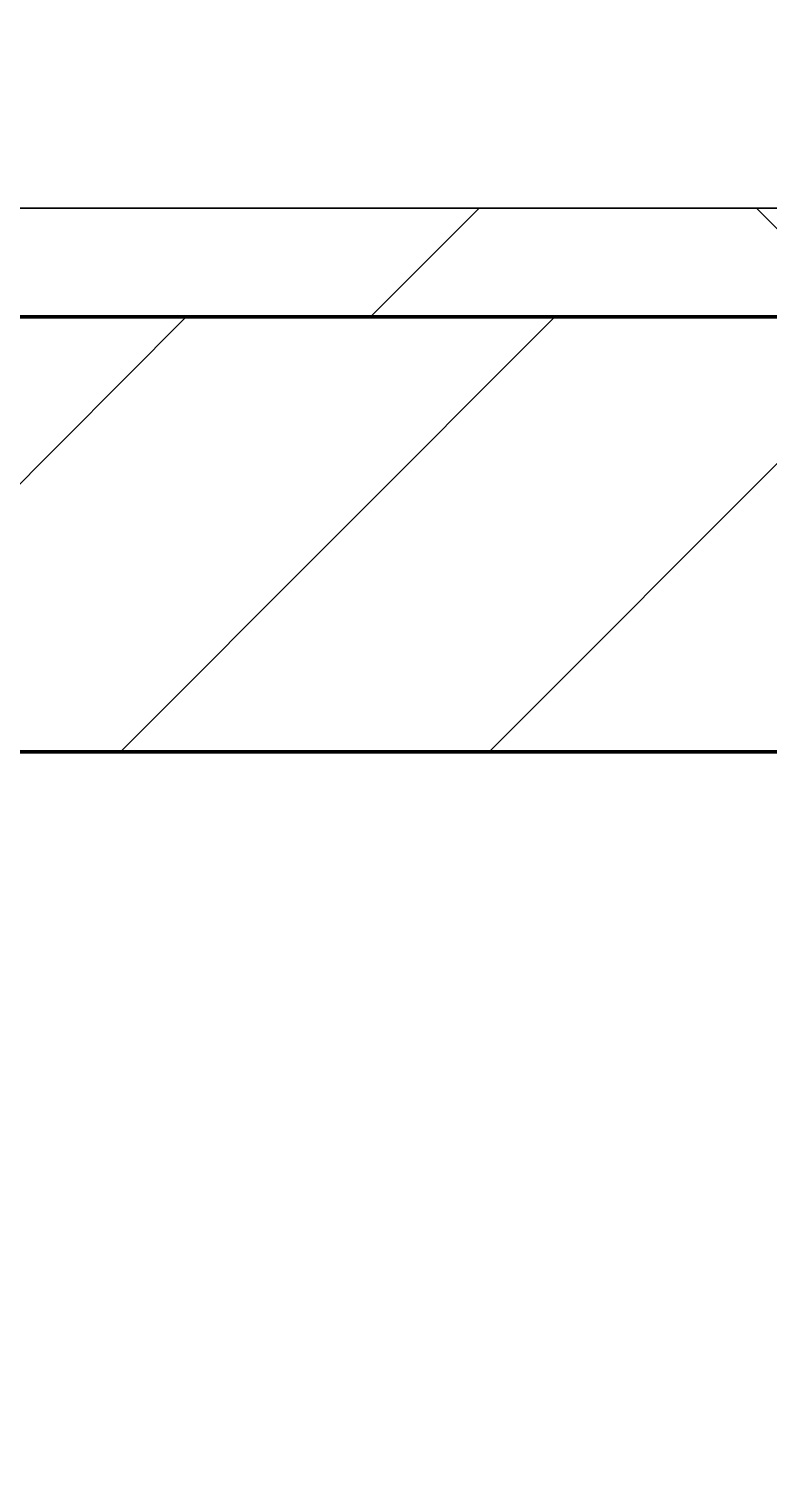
# Model space of a CAD drawing. Header units: millimetres. Extents: x -678720 to -601931, y -306 to 39239.
# Drawn here: x -668487 to -668146, y 3597 to 4262 of the extents above; entities that cross this region are included whole.
import ezdxf
from ezdxf.xclip import XClip

# ---------------------------------------------------------------- set-up
doc = ezdxf.new("R2010")
doc.units = ezdxf.units.MM
doc.header["$XCLIPFRAME"] = 0
for name, color, linetype, lineweight in [('A-GLAZ-CURT', 2, 'Continuous', 9), ('A-WALL', 5, 'Continuous', 35), ('A-WALL-FNSH', 2, 'Continuous', 35), ('A-WALL-PATT', 1, 'Continuous', 35)]:
    doc.layers.add(name, color=color, linetype=linetype, lineweight=lineweight)
doc.layers.add('A11_ALU.SOLID SHEET', color=2, linetype='Continuous')

# ---------------------------------------------------------------- blocks, each defined once
blk = doc.blocks.new('PPLS-PP19_Custom Tile Pattern - Custom Tile Pattern-V105-4234-01 ENLARGED MULTI-PURPOSE LEVEL - REFLECTED CEILING PLAN - SHEET 5')
at = {"layer": 'A-GLAZ-CURT'}
for p, q in [((-300, 0), (300, 0)), ((300, 0), (-300, 0)), ((195.99, 0), (213.31, 0)), ((213.31, 0), (195.99, 0)), ((230.06, 0), (300, 0)), ((-300, -50), (300, -50)), ((300, -50), (-300, -50))]:
    blk.add_line(p, q, dxfattribs=at)
for points, knots in [([(-72.25, 0), (-68.63, 0), (-60.64, 0), (-54.4, 0), (-48.53, 0), (-30.79, 0), (-18.03, 0), (8.61, 0), (15.02, 0), (22.91, 0), (31, 0), (39.04, 0), (50.85, 0), (56.7, 0), (58.85, 0)], [-4234.633075, -4234.633075, -4234.633075, -4234.633075, -4008.285538, -3689.699207, -3546.54457, -3315.260113, -2864.387349, -2439.246196, -2084.094819, -1956.422387, -1818.904206, -1645.594513, -1443.202566, -1245.480316, -1245.480316, -1245.480316, -1245.480316]), ([(30.82, 0), (29.27, 0), (20.14, 0), (3.54, 0), (-16.58, 0), (-34.76, 0), (-36.04, 0)], [-10462.034656, -10462.034656, -10462.034656, -10462.034656, -10363.088938, -9884.23066, -9424.652049, -9182.880979, -9182.880979, -9182.880979, -9182.880979]), ([(-30.52, 0), (-27.11, 0), (-17.83, 0), (5.99, 0), (22.06, 0), (37.44, 0), (45.92, 0), (54.06, 0), (57.74, 0), (58.91, 0)], [-2323.618664, -2323.618664, -2323.618664, -2323.618664, -2142.497158, -1716.209403, -1206.526904, -1089.329421, -901.315459, -753.071572, -681.084182, -681.084182, -681.084182, -681.084182]), ([(-15.19, 0), (-13.07, 0), (7.48, 0), (42.82, 0), (84.21, 0), (111.65, 0), (124.82, 0)], [-461.142613, -461.142613, -461.142613, -461.142613, -429.606584, -390.253598, -346.313304, -304.959265, -304.959265, -304.959265, -304.959265]), ([(-7.02, 0), (-3.65, 0), (3.67, 0), (13.15, 0), (21.24, 0), (24.62, 0), (24.72, 0), (24.72, 0)], [-4963.379477, -4963.379477, -4963.379477, -4963.379477, -4785.90057, -4596.498881, -4445.288762, -4384.376941, -4376.041937, -4376.041937, -4376.041937, -4376.041937]), ([(70.61, 0), (66.16, 0), (55.8, 0), (39.61, 0), (24.74, 0), (6.68, 0), (-4.39, 0), (-7.02, 0)], [-4647.237329, -4647.237329, -4647.237329, -4647.237329, -4326.416877, -4098.545751, -3766.694881, -3333.063701, -3196.04551, -3196.04551, -3196.04551, -3196.04551]), ([(-7.01, 0), (-2.71, 0), (4.82, 0), (9.64, 0), (10.14, 0), (10.18, 0)], [-3530.455875, -3530.455875, -3530.455875, -3530.455875, -3285.047089, -3066.359526, -3044.715262, -3044.715262, -3044.715262, -3044.715262]), ([(8.33, 0), (8.19, 0), (7.18, 0), (2.31, 0), (-4, 0), (-6.98, 0)], [-3574.286521, -3574.286521, -3574.286521, -3574.286521, -3526.962355, -3285.499107, -3098.444151, -3098.444151, -3098.444151, -3098.444151]), ([(76.63, 0), (74.8, 0), (67.65, 0), (53.52, 0), (37, 0), (24.07, 0), (12.82, 0), (2.05, 0), (-5.39, 0), (-6.76, 0)], [-3095.572228, -3095.572228, -3095.572228, -3095.572228, -2950.589685, -2634.532728, -2313.748533, -2106.613311, -1925.670641, -1617.263037, -1547.786114, -1547.786114, -1547.786114, -1547.786114]), ([(31.18, 0), (25.97, 0), (13.58, 0), (0.9, 0), (-6.47, 0)], [-4496.803627, -4496.803627, -4496.803627, -4496.803627, -4222.080604, -3830.610497, -3830.610497, -3830.610497, -3830.610497]), ([(9.32, 0), (9.08, 0), (7.65, 0), (3.06, 0), (-3.05, 0), (-6.03, 0)], [-2922.926651, -2922.926651, -2922.926651, -2922.926651, -2882.788014, -2720.818881, -2557.56082, -2557.56082, -2557.56082, -2557.56082]), ([(-5.98, 0), (-2.39, 0), (15.01, 0), (37.56, 0), (55.53, 0), (58.91, 0)], [-5546.233574, -5546.233574, -5546.233574, -5546.233574, -5340.621928, -4573.028122, -4391.076866, -4391.076866, -4391.076866, -4391.076866]), ([(-2.63, 0), (-2.47, 0), (-1.22, 0), (4.92, 0), (15.97, 0), (22.54, 0), (24.49, 0)], [-226.825321, -226.825321, -226.825321, -226.825321, -220.269177, -206.416616, -198.214427, -187.717507, -187.717507, -187.717507, -187.717507]), ([(103.09, 0), (101.08, 0), (86.31, 0), (63.34, 0), (35.84, 0), (12, 0), (3.08, 0), (-1.67, 0), (-2.25, 0)], [-375.435014, -375.435014, -375.435014, -375.435014, -369.147452, -330.153101, -307.516438, -285.83788, -246.234814, -234.646884, -234.646884, -234.646884, -234.646884]), ([(24.69, 0), (24.54, 0), (20.99, 0), (15.48, 0), (10.8, 0), (9.63, 0)], [-4368.572414, -4368.572414, -4368.572414, -4368.572414, -4306.476363, -4080.000647, -3772.857994, -3772.857994, -3772.857994, -3772.857994]), ([(18.16, 0), (19.15, 0), (24.25, 0), (25.66, 0), (26.12, 0)], [-5700.113719, -5700.113719, -5700.113719, -5700.113719, -5554.232259, -5302.431367, -5302.431367, -5302.431367, -5302.431367]), ([(58.86, 0), (56.75, 0), (50.92, 0), (43.81, 0), (29.53, 0), (20.67, 0), (18.85, 0), (18.16, 0)], [-6668.82705, -6668.82705, -6668.82705, -6668.82705, -6548.303034, -6314.283804, -6135.05769, -5972.647715, -5832.674503, -5832.674503, -5832.674503, -5832.674503]), ([(27.44, 0), (27.9, 0), (29.54, 0), (38.07, 0), (48.64, 0), (56.98, 0), (58.9, 0)], [-5037.309798, -5037.309798, -5037.309798, -5037.309798, -4887.603822, -4705.298446, -4353.683244, -4248.154512, -4248.154512, -4248.154512, -4248.154512]), ([(27.89, 0), (29.09, 0), (33.4, 0), (45.39, 0), (54.33, 0), (57.82, 0)], [-147.777612, -147.777612, -147.777612, -147.777612, -135.792042, -118.513713, -107.837717, -107.837717, -107.837717, -107.837717]), ([(53.18, 0), (53.06, 0), (52.22, 0), (44.99, 0), (36.46, 0), (30.82, 0)], [-622.740158, -622.740158, -622.740158, -622.740158, -566.066452, -360.610861, 0, 0, 0, 0]), ([(136.44, 0), (121.66, 0), (86.93, 0), (51.16, 0), (31.18, 0)], [-106.750556, -106.750556, -106.750556, -106.750556, -59.610984, 0, 0, 0, 0]), ([(168.37, 0), (167.68, 0), (162.47, 0), (147.02, 0), (109.77, 0), (76.86, 0), (57.82, 0), (46.51, 0), (41.18, 0), (36.02, 0), (35.54, 0), (35.54, 0)], [-543.375029, -543.375029, -543.375029, -543.375029, -530.793311, -458.593899, -401.860199, -357.622665, -341.267687, -334.000314, -326.15566, -319.318397, -317.489778, -317.489778, -317.489778, -317.489778]), ([(36.29, 0), (37.77, 0), (48.82, 0), (64.79, 0), (95.91, 0), (116.42, 0), (124.27, 0), (124.85, 0)], [-314.598523, -314.598523, -314.598523, -314.598523, -305.899624, -287.17622, -249.500363, -194.761443, -190.225796, -190.225796, -190.225796, -190.225796]), ([(58.9, 0), (57.68, 0), (54.35, 0), (53.71, 0), (53.56, 0)], [-994.059082, -994.059082, -994.059082, -994.059082, -891.204116, -747.28819, -747.28819, -747.28819, -747.28819]), ([(58.9, 0), (61.8, 0), (76.17, 0), (100.25, 0), (115.1, 0), (124.81, 0)], [-106.744687, -106.744687, -106.744687, -106.744687, -97.899267, -63.759246, -39.939895, -39.939895, -39.939895, -39.939895]), ([(58.93, 0), (59.08, 0), (60.36, 0), (61.34, 0), (61.45, 0)], [-1242.787027, -1242.787027, -1242.787027, -1242.787027, -1228.752106, -1120.932285, -1120.932285, -1120.932285, -1120.932285]), ([(61.47, 0), (61.47, 0), (61.33, 0), (60.16, 0), (58.98, 0)], [-1113.311073, -1113.311073, -1113.311073, -1113.311073, -1096.402191, -996.384253, -996.384253, -996.384253, -996.384253]), ([(59.08, 0), (62.04, 0), (65.96, 0), (72.74, 0), (75.22, 0), (76.03, 0), (76.21, 0)], [-677.72211, -677.72211, -677.72211, -677.72211, -495.328968, -421.953223, -334.951786, -290.452333, -290.452333, -290.452333, -290.452333]), ([(59.22, 0), (64.63, 0), (73.9, 0), (82.12, 0), (83.66, 0)], [-4385.393989, -4385.393989, -4385.393989, -4385.393989, -4094.177415, -3869.465285, -3869.465285, -3869.465285, -3869.465285]), ([(59.24, 0), (64.36, 0), (73.11, 0), (84.83, 0), (86.01, 0), (92.51, 0), (94.33, 0)], [-4241.945093, -4241.945093, -4241.945093, -4241.945093, -3960.84581, -3759.045785, -3336.541051, -2783.776468, -2783.776468, -2783.776468, -2783.776468]), ([(114.39, 0), (114.2, 0), (112.08, 0), (105.42, 0), (92.38, 0), (85.59, 0), (74.4, 0), (65.2, 0), (60.89, 0), (60.02, 0)], [-8148.58938, -8148.58938, -8148.58938, -8148.58938, -8105.191388, -7723.759874, -7531.75727, -7135.649961, -6924.452779, -6738.82075, -6690.420754, -6690.420754, -6690.420754, -6690.420754]), ([(76.22, 0), (75.58, 0), (73.64, 0), (71.05, 0), (70.61, 0)], [-193.634889, -193.634889, -193.634889, -193.634889, -31.537676, 0, 0, 0, 0]), ([(94.4, 0), (94.4, 0), (94.64, 0), (99.11, 0), (108.97, 0), (120.79, 0), (139.94, 0), (163.31, 0), (185.23, 0), (193.62, 0), (194.69, 0), (194.79, 0)], [-2348.345796, -2348.345796, -2348.345796, -2348.345796, -2310.419338, -2233.599744, -2052.234781, -1843.028543, -1530.39897, -1095.004608, -529.74427, -295.064701, -265.121568, -265.121568, -265.121568, -265.121568]), ([(124.11, 0), (123.18, 0), (121.54, 0), (114.96, 0), (108.04, 0), (103.09, 0)], [-27.957927, -27.957927, -27.957927, -27.957927, -22.807238, -15.488593, 0, 0, 0, 0]), ([(124.05, 0), (122.91, 0), (118.24, 0), (114.23, 0), (111.98, 0), (105.66, 0), (105.23, 0), (105.23, 0)], [-9520.983381, -9520.983381, -9520.983381, -9520.983381, -9453.21225, -9220.200448, -9012.77275, -8966.157302, -8929.495943, -8929.495943, -8929.495943, -8929.495943]), ([(105.26, 0), (105.52, 0), (111.01, 0), (112.65, 0), (113.59, 0)], [-8920.561005, -8920.561005, -8920.561005, -8920.561005, -8814.835624, -8577.462505, -8577.462505, -8577.462505, -8577.462505]), ([(129.02, 0), (129.02, 0), (126.67, 0), (125.18, 0), (124.69, 0)], [-35.386604, -35.386604, -35.386604, -35.386604, -31.430235, -28.978555, -28.978555, -28.978555, -28.978555]), ([(157.9, 0), (156.77, 0), (151.67, 0), (143.29, 0), (134.04, 0), (127.86, 0), (125.33, 0), (124.78, 0)], [-10292.955006, -10292.955006, -10292.955006, -10292.955006, -10098.273015, -9847.788484, -9677.714971, -9567.007022, -9535.307698, -9535.307698, -9535.307698, -9535.307698]), ([(124.83, 0), (125.18, 0), (126.85, 0), (128.63, 0), (128.95, 0)], [-39.929037, -39.929037, -39.929037, -39.929037, -39.050993, -35.895543, -35.895543, -35.895543, -35.895543]), ([(124.99, 0), (129.26, 0), (133.78, 0), (138.28, 0), (138.53, 0)], [-304.787593, -304.787593, -304.787593, -304.787593, -291.370682, -290.5735, -290.5735, -290.5735, -290.5735]), ([(128.58, 0), (128.8, 0), (130.16, 0), (139.26, 0), (152.67, 0), (161.24, 0), (162.19, 0), (162.75, 0)], [-633.326174, -633.326174, -633.326174, -633.326174, -627.736123, -618.981161, -602.094757, -592.980799, -581.414464, -581.414464, -581.414464, -581.414464]), ([(137.1, 0), (136, 0), (133.64, 0), (129.87, 0), (129.11, 0)], [-670.405967, -670.405967, -670.405967, -670.405967, -651.020627, -640.742133, -640.742133, -640.742133, -640.742133]), ([(190.71, 0), (188.01, 0), (182.03, 0), (171, 0), (161.95, 0), (161.28, 0), (158.35, 0), (157.85, 0), (157.77, 0)], [-11493.799757, -11493.799757, -11493.799757, -11493.799757, -11105.624034, -10839.086983, -10768.332124, -10666.779182, -10580.760289, -10550.278881, -10550.278881, -10550.278881, -10550.278881]), ([(189.89, 0), (182.86, 0), (172.27, 0), (159.34, 0), (158.33, 0), (158.3, 0)], [-169.61003, -169.61003, -169.61003, -169.61003, -143.776725, -129.632772, -123.352749, -123.352749, -123.352749, -123.352749]), ([(159.07, 0), (159.13, 0), (160.84, 0), (165.21, 0), (174.15, 0), (185.98, 0), (208.82, 0), (219.42, 0), (230.06, 0)], [-115.643202, -115.643202, -115.643202, -115.643202, -114.681583, -87.660824, -65.295536, -41.623857, -24.459831, 0, 0, 0, 0]), ([(162.75, 0), (165.4, 0), (170.91, 0), (172.61, 0), (172.61, 0)], [-111.264224, -111.264224, -111.264224, -111.264224, -56.742688, -19.085662, -19.085662, -19.085662, -19.085662]), ([(247.1, 0), (246.76, 0), (245.04, 0), (238.34, 0), (226.56, 0), (221.1, 0), (200.27, 0), (182.99, 0), (174.27, 0), (169.67, 0), (168.99, 0)], [-9649.085549, -9649.085549, -9649.085549, -9649.085549, -9581.591397, -9406.094246, -9221.510254, -9016.44624, -8717.832359, -8253.978395, -8152.463617, -8069.855175, -8069.855175, -8069.855175, -8069.855175]), ([(190.28, 0), (189.13, 0), (182.21, 0), (175.3, 0), (169.49, 0)], [-166.342806, -166.342806, -166.342806, -166.342806, -162.427601, -142.916156, -142.916156, -142.916156, -142.916156]), ([(171.51, 0), (176.48, 0), (193.23, 0), (201.73, 0), (208.81, 0), (213.9, 0), (241.96, 0), (266.73, 0), (281.71, 0), (291.71, 0), (296.52, 0), (297.86, 0), (298.09, 0)], [-7971.819559, -7971.819559, -7971.819559, -7971.819559, -7784.112253, -7606.717214, -7289.299508, -7042.621073, -6582.165592, -6068.460911, -5766.029927, -5566.724884, -5280.360606, -5199.253518, -5199.253518, -5199.253518, -5199.253518]), ([(172.07, 0), (177.66, 0), (183.75, 0), (189.94, 0), (190.38, 0)], [-255.364076, -255.364076, -255.364076, -255.364076, -237.955587, -236.622756, -236.622756, -236.622756, -236.622756]), ([(300, 0), (286.53, 0), (254.22, 0), (216.06, 0), (195.47, 0), (190.74, 0)], [-285.253232, -285.253232, -285.253232, -285.253232, -244.693688, -187.987675, -170.647945, -170.647945, -170.647945, -170.647945]), ([(190.75, 0), (194.82, 0), (201.45, 0), (207.47, 0), (213.96, 0), (215.11, 0)], [-236.252096, -236.252096, -236.252096, -236.252096, -223.92608, -215.862851, -208.75215, -208.75215, -208.75215, -208.75215]), ([(215.22, 0), (214.62, 0), (210.55, 0), (204.69, 0), (195.87, 0), (190.75, 0)], [-203.825446, -203.825446, -203.825446, -203.825446, -198.527383, -184.406837, -166.88478, -166.88478, -166.88478, -166.88478]), ([(193.8, 0), (193.33, 0), (192.35, 0), (191.24, 0), (190.75, 0)], [-11665.349007, -11665.349007, -11665.349007, -11665.349007, -11565.880756, -11495.500709, -11495.500709, -11495.500709, -11495.500709]), ([(300, 0), (288.22, 0), (262, 0), (230.43, 0), (219.94, 0), (219.02, 0)], [-12528.858583, -12528.858583, -12528.858583, -12528.858583, -11905.454923, -11162.864862, -10856.732305, -10856.732305, -10856.732305, -10856.732305]), ([(219.9, 0), (220.86, 0), (227.84, 0), (242.06, 0), (246.54, 0), (246.96, 0)], [-10670.940496, -10670.940496, -10670.940496, -10670.940496, -10511.382485, -9925.173265, -9834.877357, -9834.877357, -9834.877357, -9834.877357]), ([(284.76, 0), (284.76, 0), (285.09, 0), (287.47, 0), (293.59, 0), (297.76, 0), (300, 0)], [-4110.630118, -4110.630118, -4110.630118, -4110.630118, -4053.389046, -3959.664717, -3862.421465, -3746.95702, -3746.95702, -3746.95702, -3746.95702]), ([(297.38, 0), (295.84, 0), (291.62, 0), (285.38, 0), (284.87, 0)], [-4803.172655, -4803.172655, -4803.172655, -4803.172655, -4358.271401, -4143.037883, -4143.037883, -4143.037883, -4143.037883])]:
    blk.add_open_spline(points, degree=3, knots=knots, dxfattribs=at)
for points in [[(24.49, 0), (25.23, 0), (25.72, 0), (26.04, 0)], [(80.35, 0), (79.57, 0), (78.27, 0), (76.63, 0)], [(84.06, 0), (83.48, 0), (82.41, 0), (81.72, 0)], [(125.26, 0), (129.84, 0), (132.71, 0), (134.6, 0)], [(168.74, 0), (168.74, 0), (169.81, 0), (171.51, 0)], [(195.11, 0), (194.91, 0), (194.44, 0), (193.8, 0)]]:
    blk.add_open_spline(points, degree=3, dxfattribs=at)
blk = doc.blocks.new('PPLS-PP19_Custom Tile Pattern - Custom Tile Pattern-V106-4234-01 ENLARGED MULTI-PURPOSE LEVEL - REFLECTED CEILING PLAN - SHEET 5')
at = {"layer": 'A-GLAZ-CURT'}
for p, q in [((-300, 0), (300, 0)), ((300, 0), (-300, 0)), ((-293.07, 0), (-277.41, 0)), ((-277.41, 0), (-293.07, 0)), ((-277.34, 0), (-275.75, 0)), ((-275.75, 0), (-277.34, 0)), ((-300, -50), (300, -50)), ((300, -50), (-300, -50))]:
    blk.add_line(p, q, dxfattribs=at)
at = {"layer": 'A-GLAZ-CURT', "flags": 128}
for points in [[(-300, 0), (-291.56, 0), (-283.3, 0), (-275.2, 0), (-267.26, 0), (-259.45, 0)], [(-259.67, 0), (-267.51, 0), (-275.48, 0), (-283.55, 0), (-291.73, 0), (-300, 0)]]:
    blk.add_lwpolyline(points, dxfattribs=at)
at = {"layer": 'A-GLAZ-CURT'}
for points, knots in [([(-300, 0), (-284.65, 0), (-236.57, 0), (-174.61, 0), (-129.95, 0), (-110.8, 0), (-99.5, 0), (-91.46, 0)], [-5323.127839, -5323.127839, -5323.127839, -5323.127839, -4502.809032, -2700.551212, -1002.059161, -460.363443, 0, 0, 0, 0]), ([(-278.33, 0), (-280.1, 0), (-287.17, 0), (-294.48, 0), (-300, 0)], [-13827.365201, -13827.365201, -13827.365201, -13827.365201, -13729.592194, -13439.944408, -13439.944408, -13439.944408, -13439.944408]), ([(-145.61, 0), (-165.95, 0), (-206.11, 0), (-254.16, 0), (-277.41, 0)], [-16829.876344, -16829.876344, -16829.876344, -16829.876344, -15131.813646, -13844.30588, -13844.30588, -13844.30588, -13844.30588]), ([(-145.69, 0), (-147.71, 0), (-148.26, 0), (-158.72, 0), (-174.02, 0), (-185.59, 0), (-209.77, 0), (-232.01, 0), (-255.22, 0), (-262.59, 0), (-264.9, 0), (-265.4, 0)], [-2873.32884, -2873.32884, -2873.32884, -2873.32884, -2477.344047, -2237.412286, -2029.680487, -1755.085331, -1400.429864, -858.079193, -543.655514, -208.940337, 0, 0, 0, 0])]:
    blk.add_open_spline(points, degree=3, knots=knots, dxfattribs=at)
blk = doc.blocks.new('*U321')
at = {"layer": 'A-GLAZ-CURT'}
for name, p in [('PPLS-PP19_Custom Tile Pattern - Custom Tile Pattern-V105-4234-01 ENLARGED MULTI-PURPOSE LEVEL - REFLECTED CEILING PLAN - SHEET 5', (-35465, -5100)), ('PPLS-PP19_Custom Tile Pattern - Custom Tile Pattern-V106-4234-01 ENLARGED MULTI-PURPOSE LEVEL - REFLECTED CEILING PLAN - SHEET 5', (-34865, -5100))]:
    blk.add_blockref(name, p, dxfattribs=at)
blk = doc.blocks.new('*U743')
blk.add_lwpolyline([(21173.36, -580), (28210, -580), (28210, -6849.96), (45954.15, -6849.96), (45954.15, 600), (82995.06, 600), (83086.47, 650), (90052, 650), (90392, 990), (103159.16, 990), (103159.16, 4990), (21173.36, 4990), (21173.36, 3485.45), (21203.36, 3485.45), (21203.36, 925.54), (21173.36, 925.54), (21173.36, -580)])

msp = doc.modelspace()

# ---------------------------------------------------------------- block references
at = {"layer": 'A11_ALU.SOLID SHEET'}
ref = msp.add_blockref('*U743', (-744682.37, 3579.02), dxfattribs=at)
XClip(ref).set_block_clipping_path([(69798.6834257276, -3885.5002684942), (120965.0023936313, 33679.9972602262)])

# ---------------------------------------------------------------- next in the draw order: hatches: boundary and pattern name
at = {"layer": 'A-WALL-PATT', "lineweight": 9}
h = msp.add_hatch(dxfattribs=at)
h.set_pattern_fill('FP_3', color=256, style=0, pattern_type=2)
h.set_pattern_definition([(45, (0, 0), (-212.13203, 212.13203), []), (135, (0, 0), (-212.13203, -212.13203), [])])
h.paths.add_polyline_path([(-661708.03, 4129.02), (-661758.03, 4179.02), (-674883.69, 4179.02), (-674883.69, 4129.02), (-662226.93, 4129.02)])
h = msp.add_hatch(dxfattribs=at)
h.set_pattern_fill('FP_2', color=256, style=0, pattern_type=2)
h.set_pattern_definition([(45, (0, 0), (-84.852814, 84.852814), [])])
h.paths.add_polyline_path([(-662226.93, 3929.02), (-661508.03, 3929.02), (-661708.03, 4129.02), (-674883.69, 4129.02), (-674883.69, 3929.02), (-663281.66, 3929.02)])

# ---------------------------------------------------------------- next in the draw order: linework, layer by layer
at = {"layer": 'A-WALL', "color": 7, "lineweight": 70}
for p, q in [((-674883.69, 4129.02), (-661708.03, 4129.02)), ((-661790.87, 3929.02), (-672727.37, 3929.02))]:
    msp.add_line(p, q, dxfattribs=at)
at = {"layer": 'A-WALL-FNSH', "color": 250}
for p, q in [((-674883.69, 4179.02), (-661758.03, 4179.02)), ((-661708.03, 4129.02), (-674883.69, 4129.02))]:
    msp.add_line(p, q, dxfattribs=at)

# ---------------------------------------------------------------- next in the draw order: block references
msp.add_blockref('*U321', (-633017.37, 9279.02))

doc.saveas('drawing.dxf')
